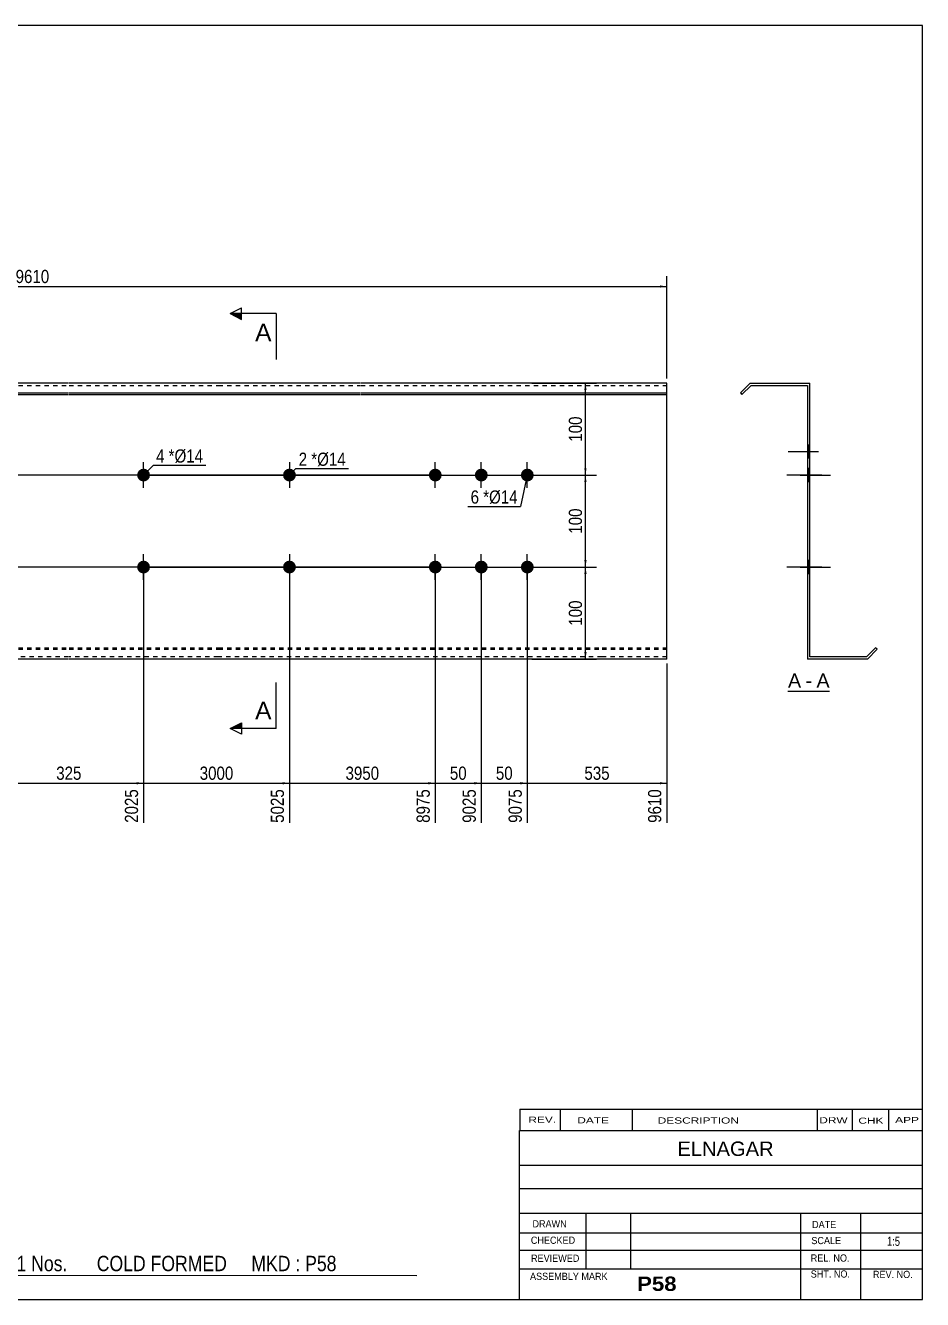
# Model space of a CAD drawing. Header units: millimetres. Extents: x -71 to 331, y -169 to 108.
# Drawn here: x 136.3 to 331.2, y -169.2 to 107.8 of the extents above; entities that cross this region are included whole.
import ezdxf

# ---------------------------------------------------------------- set-up
doc = ezdxf.new("R2010")
doc.units = ezdxf.units.MM
doc.linetypes.add('DXK_LINE_DOT1', pattern=[1.8814, 0.9407, -0.9407])
doc.styles.add('Arial', font='ARIAL.TTF', dxfattribs={"height": 0.2})
doc.styles.add('Arial Bold', font='ARIALBD.TTF', dxfattribs={"height": 0.2})
doc.styles.add('Arial Narrow', font='ARIALN.TTF', dxfattribs={"height": 0.2})

# ---------------------------------------------------------------- blocks, each defined once
blk = doc.blocks.new('Unknown-629085438-1816')
at = {"color": 5, "linetype": 'Continuous'}
for p, q in [((331.25, 107.75), (-68.75, 107.75)), ((-68.75, 107.75), (-68.75, -169.25)), ((331.25, -169.25), (331.25, 107.75)), ((-68.75, -169.25), (331.25, -169.25))]:
    blk.add_line(p, q, dxfattribs=at)
at = {"color": 174, "linetype": 'Continuous', "style": 'Arial'}
blk.add_text('Tekla structures', height=1.9102, rotation=90, dxfattribs=at).set_placement((-69.25, -168.75))
blk = doc.blocks.new('Unknown-629085438-12 - 1232')
at = {"color": 7, "linetype": 'Continuous'}
blk.add_line((302.02, -36.95), (311.05, -36.95), dxfattribs=at)
at = {"color": 0, "linetype": 'Continuous'}
blk.add_wipeout([(304.87, -36.2), (304.87, -33), (302.02, -33), (302.02, -36.2)], dxfattribs=at)
blk.add_wipeout([(307.25, -36.2), (307.25, -33), (305.83, -33), (305.83, -36.2)], dxfattribs=at)
at = {"color": 96, "linetype": 'Continuous', "style": 'Arial'}
blk.add_text('A', height=3.06, dxfattribs=at).set_placement((302.02, -36.2))
at = {"color": 0, "linetype": 'Continuous'}
blk.add_wipeout([(311.05, -36.2), (311.05, -33), (308.21, -33), (308.21, -36.2)], dxfattribs=at)
at = {"color": 96, "linetype": 'Continuous', "style": 'Arial'}
for s, p in [('A', (308.21, -36.2)), ('-', (305.83, -36.2))]:
    blk.add_text(s, height=3.06, dxfattribs=at).set_placement(p)
blk = doc.blocks.new('Part-629085438-1218 - 1203')
at = {"color": 2, "linetype": 'Continuous'}
for p, q in [((21.19, 30), (0, 30)), ((0, 30), (0, -30)), ((0, 27.88), (21.19, 27.88)), ((52.09, 30), (21.29, 30)), ((21.29, 27.88), (52.09, 27.88)), ((104.58, 30), (52.19, 30)), ((52.19, 27.88), (104.58, 27.88)), ((145.69, 30), (104.68, 30)), ((104.68, 27.88), (145.69, 27.88)), ((178.18, 30), (145.79, 30)), ((145.79, 27.88), (178.18, 27.88)), ((209.08, 30), (178.28, 30)), ((178.28, 27.88), (209.08, 27.88)), ((261.57, 30), (209.18, 30)), ((209.18, 27.88), (261.57, 27.88)), ((275.67, 30), (261.67, 30)), ((261.67, 27.88), (275.67, 27.88)), ((275.67, -30), (275.67, 30)), ((0, 27.53), (21.19, 27.53)), ((21.29, 27.53), (52.09, 27.53)), ((52.19, 27.53), (104.58, 27.53)), ((104.68, 27.53), (145.69, 27.53)), ((145.79, 27.53), (178.18, 27.53)), ((178.28, 27.53), (209.08, 27.53)), ((209.18, 27.53), (261.57, 27.53)), ((261.67, 27.53), (275.67, 27.53)), ((21.19, -30), (0, -30)), ((52.09, -30), (21.29, -30)), ((104.58, -30), (52.19, -30)), ((145.69, -30), (104.68, -30)), ((178.18, -30), (145.79, -30)), ((209.08, -30), (178.28, -30)), ((261.57, -30), (209.18, -30)), ((275.67, -30), (261.67, -30))]:
    blk.add_line(p, q, dxfattribs=at)
at = {"color": 7, "linetype": 'DXK_LINE_DOT1'}
for p, q in [((0, 29.5), (21.19, 29.5)), ((21.29, 29.5), (52.09, 29.5)), ((52.19, 29.5), (104.58, 29.5)), ((104.68, 29.5), (145.69, 29.5)), ((145.79, 29.5), (178.18, 29.5)), ((178.28, 29.5), (209.08, 29.5)), ((209.18, 29.5), (261.57, 29.5)), ((261.67, 29.5), (275.67, 29.5)), ((0, -27.53), (21.19, -27.53)), ((21.29, -27.53), (52.09, -27.53)), ((52.19, -27.53), (104.58, -27.53)), ((104.68, -27.53), (145.69, -27.53)), ((145.79, -27.53), (178.18, -27.53)), ((178.28, -27.53), (209.08, -27.53)), ((209.18, -27.53), (261.57, -27.53)), ((261.67, -27.53), (275.67, -27.53)), ((0, -27.88), (21.19, -27.88)), ((21.19, -29.5), (0, -29.5)), ((21.29, -27.88), (52.09, -27.88)), ((52.09, -29.5), (21.29, -29.5)), ((52.19, -27.88), (104.58, -27.88)), ((104.58, -29.5), (52.19, -29.5)), ((104.68, -27.88), (145.69, -27.88)), ((145.69, -29.5), (104.68, -29.5)), ((145.79, -27.88), (178.18, -27.88)), ((178.18, -29.5), (145.79, -29.5)), ((178.28, -27.88), (209.08, -27.88)), ((209.08, -29.5), (178.28, -29.5)), ((209.18, -27.88), (261.57, -27.88)), ((261.57, -29.5), (209.18, -29.5)), ((261.67, -27.88), (275.67, -27.88)), ((275.67, -29.5), (261.67, -29.5))]:
    blk.add_line(p, q, dxfattribs=at)
blk = doc.blocks.new('Bolt-629085438-1220 - 1203')
at = {"linetype": 'Continuous'}
for points in [[(195.08, 10, -1), (192.28, 10, -1)], [(195.08, -10, -1), (192.28, -10, -1)]]:
    blk.add_hatch(color=3, dxfattribs=at).paths.add_polyline_path(points)
at = {"color": 3, "linetype": 'Continuous'}
for p, q in [((193.68, 12.8), (193.68, 7.2)), ((196.48, 10), (190.88, 10)), ((193.68, -7.2), (193.68, -12.8)), ((196.48, -10), (190.88, -10))]:
    blk.add_line(p, q, dxfattribs=at)
blk = doc.blocks.new('Bolt-629085438-1225 - 1203')
at = {"linetype": 'Continuous'}
for points in [[(3.6, 10, -1), (6.4, 10, -1)], [(160.58, 10, -1), (163.38, 10, -1)]]:
    blk.add_hatch(color=3, dxfattribs=at).paths.add_polyline_path(points)
at = {"color": 3, "linetype": 'Continuous'}
for p, q in [((5, 7.2), (5, 12.8)), ((161.98, 7.2), (161.98, 12.8)), ((7.8, 10), (2.2, 10)), ((164.78, 10), (159.18, 10))]:
    blk.add_line(p, q, dxfattribs=at)
blk = doc.blocks.new('Bolt-629085438-1226 - 1203')
at = {"linetype": 'Continuous'}
for points in [[(3.6, -10, -1), (6.4, -10, -1)], [(160.58, -10, -1), (163.38, -10, -1)]]:
    blk.add_hatch(color=3, dxfattribs=at).paths.add_polyline_path(points)
at = {"color": 3, "linetype": 'Continuous'}
for p, q in [((5, -12.8), (5, -7.2)), ((161.98, -12.8), (161.98, -7.2)), ((7.8, -10), (2.2, -10)), ((164.78, -10), (159.18, -10))]:
    blk.add_line(p, q, dxfattribs=at)
blk = doc.blocks.new('Bolt-629085438-1227 - 1203')
at = {"linetype": 'Continuous'}
for points in [[(223.97, 10, -1), (226.77, 10, -1)], [(233.97, 10, -1), (236.77, 10, -1)], [(243.97, 10, -1), (246.77, 10, -1)], [(223.97, -10, -1), (226.77, -10, -1)], [(233.97, -10, -1), (236.77, -10, -1)], [(243.97, -10, -1), (246.77, -10, -1)]]:
    blk.add_hatch(color=3, dxfattribs=at).paths.add_polyline_path(points)
at = {"color": 3, "linetype": 'Continuous'}
for p, q in [((225.37, 7.2), (225.37, 12.8)), ((235.37, 7.2), (235.37, 12.8)), ((245.37, 7.2), (245.37, 12.8)), ((222.57, 10), (228.17, 10)), ((232.57, 10), (238.17, 10)), ((242.57, 10), (248.17, 10)), ((225.37, -12.8), (225.37, -7.2)), ((235.37, -12.8), (235.37, -7.2)), ((245.37, -12.8), (245.37, -7.2)), ((222.57, -10), (228.17, -10)), ((232.57, -10), (238.17, -10)), ((242.57, -10), (248.17, -10))]:
    blk.add_line(p, q, dxfattribs=at)
blk = doc.blocks.new('Bolt-629085438-1240 - 1232')
at = {"linetype": 'Continuous'}
blk.add_hatch(color=3, dxfattribs=at).paths.add_polyline_path([(306.79, -11.4), (306.79, -8.6), (306.29, -8.6), (306.29, -11.4)])
at = {"color": 3, "linetype": 'Continuous'}
for p, q in [((306.79, -8.6), (306.29, -8.6)), ((308.39, -10), (306.29, -10)), ((306.79, -11.4), (306.29, -11.4))]:
    blk.add_line(p, q, dxfattribs=at)
blk = doc.blocks.new('Part-629085438-1234 - 1232')
at = {"color": 2, "linetype": 'Continuous'}
for p, q in [((293.79, 30), (291.67, 27.88)), ((291.67, 27.88), (292.02, 27.53)), ((293.99, 29.5), (292.02, 27.53)), ((293.79, 30), (306.79, 30)), ((293.99, 29.5), (306.29, 29.5)), ((306.29, 29.5), (306.29, -30)), ((306.79, -29.5), (306.79, 30)), ((319.08, -29.5), (321.06, -27.53)), ((321.41, -27.88), (321.06, -27.53)), ((319.29, -30), (306.29, -30)), ((319.08, -29.5), (306.79, -29.5)), ((319.29, -30), (321.41, -27.88))]:
    blk.add_line(p, q, dxfattribs=at)
blk = doc.blocks.new('Bolt-629085438-1235 - 1232')
at = {"linetype": 'Continuous'}
for points in [[(306.29, 11.4), (306.29, 8.6), (306.79, 8.6), (306.79, 11.4)], [(306.29, 11.4), (306.29, 8.6), (306.79, 8.6), (306.79, 11.4)], [(306.29, 11.4), (306.29, 8.6), (306.79, 8.6), (306.79, 11.4)], [(306.29, -8.6), (306.29, -11.4), (306.79, -11.4), (306.79, -8.6)], [(306.29, -8.6), (306.29, -11.4), (306.79, -11.4), (306.79, -8.6)], [(306.29, -8.6), (306.29, -11.4), (306.79, -11.4), (306.79, -8.6)]]:
    blk.add_hatch(color=3, dxfattribs=at).paths.add_polyline_path(points)
at = {"color": 3, "linetype": 'Continuous'}
for p, q in [((306.79, 11.4), (306.29, 11.4)), ((306.79, 11.4), (306.29, 11.4)), ((306.79, 11.4), (306.29, 11.4)), ((309.39, 10), (301.79, 10)), ((309.39, 10), (301.79, 10)), ((309.39, 10), (301.79, 10)), ((306.79, 8.6), (306.29, 8.6)), ((306.79, 8.6), (306.29, 8.6)), ((306.79, 8.6), (306.29, 8.6)), ((309.39, -10), (301.79, -10)), ((309.39, -10), (301.79, -10)), ((309.39, -10), (301.79, -10)), ((306.79, -8.6), (306.29, -8.6)), ((306.79, -8.6), (306.29, -8.6)), ((306.79, -8.6), (306.29, -8.6)), ((306.79, -11.4), (306.29, -11.4)), ((306.79, -11.4), (306.29, -11.4)), ((306.79, -11.4), (306.29, -11.4))]:
    blk.add_line(p, q, dxfattribs=at)
blk = doc.blocks.new('Bolt-629085438-1236 - 1232')
at = {"linetype": 'Continuous'}
for points in [[(306.79, 8.6), (306.79, 11.4), (306.29, 11.4), (306.29, 8.6)], [(306.79, -11.4), (306.79, -8.6), (306.29, -8.6), (306.29, -11.4)]]:
    blk.add_hatch(color=3, dxfattribs=at).paths.add_polyline_path(points)
at = {"color": 3, "linetype": 'Continuous'}
for p, q in [((306.79, 11.4), (306.29, 11.4)), ((306.79, 10), (302.29, 10)), ((306.79, 8.6), (306.29, 8.6)), ((306.79, -10), (302.29, -10)), ((306.79, -8.6), (306.29, -8.6)), ((306.79, -11.4), (306.29, -11.4))]:
    blk.add_line(p, q, dxfattribs=at)
blk = doc.blocks.new('Bolt-629085438-1237 - 1232')
at = {"linetype": 'Continuous'}
blk.add_hatch(color=3, dxfattribs=at).paths.add_polyline_path([(306.79, -11.4), (306.79, -8.6), (306.29, -8.6), (306.29, -11.4)])
at = {"color": 3, "linetype": 'Continuous'}
for p, q in [((306.79, -8.6), (306.29, -8.6)), ((308.39, -10), (306.29, -10)), ((306.79, -11.4), (306.29, -11.4))]:
    blk.add_line(p, q, dxfattribs=at)
blk = doc.blocks.new('Bolt-629085438-1238 - 1232')
at = {"linetype": 'Continuous'}
blk.add_hatch(color=3, dxfattribs=at).paths.add_polyline_path([(306.29, 16.47), (306.29, 13.67), (306.79, 13.67), (306.79, 16.47)])
at = {"color": 3, "linetype": 'Continuous'}
for p, q in [((308.64, 15.07), (302.04, 15.07)), ((306.79, 16.47), (306.29, 16.47)), ((306.79, 13.67), (306.29, 13.67))]:
    blk.add_line(p, q, dxfattribs=at)
blk = doc.blocks.new('Bolt-629085438-1239 - 1232')
at = {"linetype": 'Continuous'}
blk.add_hatch(color=3, dxfattribs=at).paths.add_polyline_path([(306.29, 11.4), (306.29, 8.6), (306.79, 8.6), (306.79, 11.4)])
at = {"color": 3, "linetype": 'Continuous'}
for p, q in [((306.79, 11.4), (306.29, 11.4)), ((308.64, 10), (302.04, 10)), ((306.79, 8.6), (306.29, 8.6))]:
    blk.add_line(p, q, dxfattribs=at)
blk = doc.blocks.new('Bolt-629085438-1241 - 1232')
at = {"linetype": 'Continuous'}
blk.add_hatch(color=3, dxfattribs=at).paths.add_polyline_path([(306.29, 11.4), (306.29, 8.6), (306.79, 8.6), (306.79, 11.4)])
blk.add_hatch(color=3, dxfattribs=at).paths.add_polyline_path([(306.29, 11.4), (306.29, 8.6), (306.79, 8.6), (306.79, 11.4)])
at = {"color": 3, "linetype": 'Continuous'}
for p, q in [((306.29, 11.4), (306.79, 11.4)), ((306.29, 11.4), (306.79, 11.4)), ((304.69, 10), (311.29, 10)), ((304.69, 10), (311.29, 10)), ((306.29, 8.6), (306.79, 8.6)), ((306.29, 8.6), (306.79, 8.6))]:
    blk.add_line(p, q, dxfattribs=at)
blk = doc.blocks.new('Bolt-629085438-1242 - 1232')
at = {"linetype": 'Continuous'}
blk.add_hatch(color=3, dxfattribs=at).paths.add_polyline_path([(306.29, -8.6), (306.29, -11.4), (306.79, -11.4), (306.79, -8.6)])
blk.add_hatch(color=3, dxfattribs=at).paths.add_polyline_path([(306.29, -8.6), (306.29, -11.4), (306.79, -11.4), (306.79, -8.6)])
at = {"color": 3, "linetype": 'Continuous'}
for p, q in [((304.69, -10), (311.29, -10)), ((304.69, -10), (311.29, -10)), ((306.29, -8.6), (306.79, -8.6)), ((306.29, -8.6), (306.79, -8.6)), ((306.29, -11.4), (306.79, -11.4)), ((306.29, -11.4), (306.79, -11.4))]:
    blk.add_line(p, q, dxfattribs=at)
blk = doc.blocks.new('Bolt-629085438-1243 - 1232')
at = {"linetype": 'Continuous'}
for points in [[(306.29, 11.4), (306.29, 8.6), (306.79, 8.6), (306.79, 11.4)], [(306.29, 11.4), (306.29, 8.6), (306.79, 8.6), (306.79, 11.4)], [(306.29, 11.4), (306.29, 8.6), (306.79, 8.6), (306.79, 11.4)], [(306.29, -8.6), (306.29, -11.4), (306.79, -11.4), (306.79, -8.6)], [(306.29, -8.6), (306.29, -11.4), (306.79, -11.4), (306.79, -8.6)], [(306.29, -8.6), (306.29, -11.4), (306.79, -11.4), (306.79, -8.6)]]:
    blk.add_hatch(color=3, dxfattribs=at).paths.add_polyline_path(points)
at = {"color": 3, "linetype": 'Continuous'}
for p, q in [((306.79, 11.4), (306.29, 11.4)), ((306.79, 11.4), (306.29, 11.4)), ((306.79, 11.4), (306.29, 11.4)), ((309.39, 10), (301.79, 10)), ((309.39, 10), (301.79, 10)), ((309.39, 10), (301.79, 10)), ((306.79, 8.6), (306.29, 8.6)), ((306.79, 8.6), (306.29, 8.6)), ((306.79, 8.6), (306.29, 8.6)), ((309.39, -10), (301.79, -10)), ((309.39, -10), (301.79, -10)), ((309.39, -10), (301.79, -10)), ((306.79, -8.6), (306.29, -8.6)), ((306.79, -8.6), (306.29, -8.6)), ((306.79, -8.6), (306.29, -8.6)), ((306.79, -11.4), (306.29, -11.4)), ((306.79, -11.4), (306.29, -11.4)), ((306.79, -11.4), (306.29, -11.4))]:
    blk.add_line(p, q, dxfattribs=at)
blk = doc.blocks.new('StraightDimension-629085438-1348 - 1203')
at = {"linetype": 'Continuous'}
for points in [[(1.5, 50.75), (0, 51), (1.5, 51.25)], [(274.17, 51.25), (275.67, 51), (274.17, 50.75)]]:
    blk.add_hatch(color=7, dxfattribs=at).paths.add_polyline_path(points)
at = {"color": 7, "linetype": 'Continuous'}
for p, q in [((0, 31), (0, 53.25)), ((275.67, 31), (275.67, 53.25)), ((0, 51), (275.67, 51))]:
    blk.add_line(p, q, dxfattribs=at)
at = {"color": 0}
blk.add_wipeout([(142.09, 51.15), (142.09, 55.35), (133.58, 55.35), (133.58, 51.15)], dxfattribs=at)
at = {"color": 3, "style": 'Arial Narrow'}
blk.add_text('9610', height=2.863, dxfattribs=at).set_placement((134.18, 51.75))
blk = doc.blocks.new('StraightDimension-629085438-1255 - 1203')
at = {"linetype": 'Continuous'}
blk.add_hatch(color=7, dxfattribs=at).paths.add_polyline_path([(274.17, -56.75), (275.67, -57), (274.17, -57.25)])
at = {"color": 7, "linetype": 'Continuous'}
for p, q in [((245.37, -11), (245.37, -65.61)), ((275.67, -31), (275.67, -65.61)), ((245.37, -57), (275.67, -57))]:
    blk.add_line(p, q, dxfattribs=at)
at = {"color": 0}
blk.add_wipeout([(263.86, -56.85), (263.86, -52.65), (257.18, -52.65), (257.18, -56.85)], dxfattribs=at)
at = {"color": 0, "linetype": 'Continuous'}
blk.add_wipeout([(275.07, -57.7), (270.87, -57.7), (270.87, -66.21), (275.07, -66.21)], dxfattribs=at)
at = {"color": 3, "style": 'Arial Narrow'}
blk.add_text('535', height=2.863, dxfattribs=at).set_placement((257.78, -56.25))
at = {"color": 3, "linetype": 'Continuous', "style": 'Arial Narrow'}
blk.add_text('9610', height=2.863, rotation=90.0002, dxfattribs=at).set_placement((274.47, -65.61))
blk = doc.blocks.new('StraightDimension-629085438-1256 - 1203')
at = {"linetype": 'Continuous'}
blk.add_hatch(color=7, dxfattribs=at).paths.add_polyline_path([(243.87, -56.75), (245.37, -57), (243.87, -57.25)])
at = {"color": 7, "linetype": 'Continuous'}
for p, q in [((235.37, -11), (235.37, -65.61)), ((245.37, -11), (245.37, -65.61)), ((235.37, -57), (245.37, -57))]:
    blk.add_line(p, q, dxfattribs=at)
at = {"color": 0}
blk.add_wipeout([(242.8, -56.85), (242.8, -52.65), (237.94, -52.65), (237.94, -56.85)], dxfattribs=at)
at = {"color": 3, "style": 'Arial Narrow'}
blk.add_text('50', height=2.863, dxfattribs=at).set_placement((238.54, -56.25))
at = {"color": 0, "linetype": 'Continuous'}
blk.add_wipeout([(244.77, -57.7), (240.57, -57.7), (240.57, -66.21), (244.77, -66.21)], dxfattribs=at)
at = {"color": 3, "linetype": 'Continuous', "style": 'Arial Narrow'}
blk.add_text('9075', height=2.863, rotation=90.0002, dxfattribs=at).set_placement((244.17, -65.61))
blk = doc.blocks.new('StraightDimension-629085438-1257 - 1203')
at = {"linetype": 'Continuous'}
blk.add_hatch(color=7, dxfattribs=at).paths.add_polyline_path([(233.87, -56.75), (235.37, -57), (233.87, -57.25)])
at = {"color": 7, "linetype": 'Continuous'}
for p, q in [((225.37, -11), (225.37, -65.61)), ((235.37, -11), (235.37, -65.61)), ((225.37, -57), (235.37, -57))]:
    blk.add_line(p, q, dxfattribs=at)
at = {"color": 0}
blk.add_wipeout([(232.8, -56.85), (232.8, -52.65), (227.94, -52.65), (227.94, -56.85)], dxfattribs=at)
at = {"color": 3, "style": 'Arial Narrow'}
blk.add_text('50', height=2.863, dxfattribs=at).set_placement((228.54, -56.25))
at = {"color": 0, "linetype": 'Continuous'}
blk.add_wipeout([(234.77, -57.7), (230.57, -57.7), (230.57, -66.21), (234.77, -66.21)], dxfattribs=at)
at = {"color": 3, "linetype": 'Continuous', "style": 'Arial Narrow'}
blk.add_text('9025', height=2.863, rotation=90.0002, dxfattribs=at).set_placement((234.17, -65.61))
blk = doc.blocks.new('StraightDimension-629085438-1258 - 1203')
at = {"linetype": 'Continuous'}
blk.add_hatch(color=7, dxfattribs=at).paths.add_polyline_path([(223.87, -56.75), (225.37, -57), (223.87, -57.25)])
at = {"color": 7, "linetype": 'Continuous'}
for p, q in [((193.68, -11), (193.68, -65.61)), ((225.37, -11), (225.37, -65.61)), ((193.68, -57), (225.37, -57))]:
    blk.add_line(p, q, dxfattribs=at)
at = {"color": 0}
blk.add_wipeout([(213.78, -56.85), (213.78, -52.65), (205.27, -52.65), (205.27, -56.85)], dxfattribs=at)
at = {"color": 0, "linetype": 'Continuous'}
blk.add_wipeout([(224.77, -57.7), (220.57, -57.7), (220.57, -66.21), (224.77, -66.21)], dxfattribs=at)
at = {"color": 3, "style": 'Arial Narrow'}
blk.add_text('3950', height=2.863, dxfattribs=at).set_placement((205.87, -56.25))
at = {"color": 3, "linetype": 'Continuous', "style": 'Arial Narrow'}
blk.add_text('8975', height=2.863, rotation=90.0002, dxfattribs=at).set_placement((224.17, -65.61))
blk = doc.blocks.new('StraightDimension-629085438-1259 - 1203')
at = {"linetype": 'Continuous'}
blk.add_hatch(color=7, dxfattribs=at).paths.add_polyline_path([(192.18, -56.75), (193.68, -57), (192.18, -57.25)])
at = {"color": 7, "linetype": 'Continuous'}
for p, q in [((161.98, -11), (161.98, -65.61)), ((193.68, -11), (193.68, -65.61)), ((161.98, -57), (193.68, -57))]:
    blk.add_line(p, q, dxfattribs=at)
at = {"color": 0}
blk.add_wipeout([(182.09, -56.85), (182.09, -52.65), (173.58, -52.65), (173.58, -56.85)], dxfattribs=at)
at = {"color": 0, "linetype": 'Continuous'}
blk.add_wipeout([(193.08, -57.7), (188.88, -57.7), (188.88, -66.21), (193.08, -66.21)], dxfattribs=at)
at = {"color": 3, "style": 'Arial Narrow'}
blk.add_text('3000', height=2.863, dxfattribs=at).set_placement((174.18, -56.25))
at = {"color": 3, "linetype": 'Continuous', "style": 'Arial Narrow'}
blk.add_text('5025', height=2.863, rotation=90.0002, dxfattribs=at).set_placement((192.48, -65.61))
blk = doc.blocks.new('StraightDimension-629085438-1260 - 1203')
at = {"linetype": 'Continuous'}
blk.add_hatch(color=7, dxfattribs=at).paths.add_polyline_path([(160.48, -56.75), (161.98, -57), (160.48, -57.25)])
at = {"color": 7, "linetype": 'Continuous'}
for p, q in [((129.5, -11), (129.5, -65.61)), ((161.98, -11), (161.98, -65.61)), ((129.5, -57), (161.98, -57))]:
    blk.add_line(p, q, dxfattribs=at)
at = {"color": 0}
blk.add_wipeout([(149.08, -56.85), (149.08, -52.65), (142.4, -52.65), (142.4, -56.85)], dxfattribs=at)
at = {"color": 0, "linetype": 'Continuous'}
blk.add_wipeout([(161.38, -57.7), (157.18, -57.7), (157.18, -66.21), (161.38, -66.21)], dxfattribs=at)
at = {"color": 3, "style": 'Arial Narrow'}
blk.add_text('325', height=2.863, dxfattribs=at).set_placement((143, -56.25))
at = {"color": 3, "linetype": 'Continuous', "style": 'Arial Narrow'}
blk.add_text('2025', height=2.863, rotation=90.0002, dxfattribs=at).set_placement((160.78, -65.61))
blk = doc.blocks.new('StraightDimension-629085438-1333 - 1203')
at = {"linetype": 'Continuous'}
for points in [[(257.75, 8.5), (258, 10), (258.25, 8.5)], [(258.25, -8.5), (258, -10), (257.75, -8.5)]]:
    blk.add_hatch(color=7, dxfattribs=at).paths.add_polyline_path(points)
at = {"color": 7, "linetype": 'Continuous'}
for p, q in [((162.98, 10), (260.4, 10)), ((258, -10), (258, 10)), ((162.98, -10), (260.4, -10))]:
    blk.add_line(p, q, dxfattribs=at)
at = {"color": 0}
blk.add_wipeout([(257.85, 3.34), (253.65, 3.34), (253.65, -3.34), (257.85, -3.34)], dxfattribs=at)
at = {"color": 3, "style": 'Arial Narrow'}
blk.add_text('100', height=2.863, rotation=90.0002, dxfattribs=at).set_placement((257.25, -2.74))
blk = doc.blocks.new('StraightDimension-629085438-1332 - 1203')
at = {"linetype": 'Continuous'}
for points in [[(257.75, 28.5), (258, 30), (258.25, 28.5)], [(258.25, 11.5), (258, 10), (257.75, 11.5)]]:
    blk.add_hatch(color=7, dxfattribs=at).paths.add_polyline_path(points)
at = {"color": 7, "linetype": 'Continuous'}
for p, q in [((246.37, 30), (260.4, 30)), ((258, 10), (258, 30)), ((162.98, 10), (260.4, 10))]:
    blk.add_line(p, q, dxfattribs=at)
at = {"color": 0}
blk.add_wipeout([(257.85, 23.34), (253.65, 23.34), (253.65, 16.66), (257.85, 16.66)], dxfattribs=at)
at = {"color": 3, "style": 'Arial Narrow'}
blk.add_text('100', height=2.863, rotation=90.0002, dxfattribs=at).set_placement((257.25, 17.26))
blk = doc.blocks.new('StraightDimension-629085438-1315 - 1203')
at = {"linetype": 'Continuous'}
for points in [[(-12.25, 13.57), (-12, 15.07), (-11.75, 13.57)], [(-11.75, 11.5), (-12, 10), (-12.25, 11.5)]]:
    blk.add_hatch(color=7, dxfattribs=at).paths.add_polyline_path(points)
at = {"color": 7, "linetype": 'Continuous'}
for p, q in [((119.88, 15.07), (-14.25, 15.07)), ((-12, 10), (-12, 15.07)), ((224.37, 10), (-14.25, 10))]:
    blk.add_line(p, q, dxfattribs=at)
at = {"color": 0}
blk.add_wipeout([(-12.15, 14.96), (-16.35, 14.96), (-16.35, 10.11), (-12.15, 10.11)], dxfattribs=at)
at = {"color": 3, "style": 'Arial Narrow'}
blk.add_text('25', height=2.863, rotation=90.0002, dxfattribs=at).set_placement((-12.75, 10.71))
blk = doc.blocks.new('StraightDimension-629085438-1316 - 1203')
at = {"linetype": 'Continuous'}
for points in [[(-12.25, 8.5), (-12, 10), (-11.75, 8.5)], [(-11.75, -8.5), (-12, -10), (-12.25, -8.5)]]:
    blk.add_hatch(color=7, dxfattribs=at).paths.add_polyline_path(points)
at = {"color": 7, "linetype": 'Continuous'}
for p, q in [((224.37, 10), (-14.25, 10)), ((-12, -10), (-12, 10)), ((224.37, -10), (-14.25, -10))]:
    blk.add_line(p, q, dxfattribs=at)
at = {"color": 0}
blk.add_wipeout([(-12.15, 3.34), (-16.35, 3.34), (-16.35, -3.34), (-12.15, -3.34)], dxfattribs=at)
at = {"color": 3, "style": 'Arial Narrow'}
blk.add_text('100', height=2.863, rotation=90.0002, dxfattribs=at).set_placement((-12.75, -2.74))
blk = doc.blocks.new('StraightDimension-629085438-1317 - 1203')
at = {"linetype": 'Continuous'}
for points in [[(-12.25, -11.5), (-12, -10), (-11.75, -11.5)], [(-11.75, -28.5), (-12, -30), (-12.25, -28.5)]]:
    blk.add_hatch(color=7, dxfattribs=at).paths.add_polyline_path(points)
at = {"color": 7, "linetype": 'Continuous'}
for p, q in [((224.37, -10), (-14.25, -10)), ((-12, -30), (-12, -10)), ((-1, -30), (-14.25, -30))]:
    blk.add_line(p, q, dxfattribs=at)
at = {"color": 0}
blk.add_wipeout([(-12.15, -16.66), (-16.35, -16.66), (-16.35, -23.34), (-12.15, -23.34)], dxfattribs=at)
at = {"color": 3, "style": 'Arial Narrow'}
blk.add_text('100', height=2.863, rotation=90.0002, dxfattribs=at).set_placement((-12.75, -22.74))
blk = doc.blocks.new('StraightDimension-629085438-1334 - 1203')
at = {"linetype": 'Continuous'}
for points in [[(257.75, -11.5), (258, -10), (258.25, -11.5)], [(258.25, -28.5), (258, -30), (257.75, -28.5)]]:
    blk.add_hatch(color=7, dxfattribs=at).paths.add_polyline_path(points)
at = {"color": 7, "linetype": 'Continuous'}
for p, q in [((162.98, -10), (260.4, -10)), ((258, -30), (258, -10)), ((246.37, -30), (260.4, -30))]:
    blk.add_line(p, q, dxfattribs=at)
at = {"color": 0}
blk.add_wipeout([(257.85, -16.66), (253.65, -16.66), (253.65, -23.34), (257.85, -23.34)], dxfattribs=at)
at = {"color": 3, "style": 'Arial Narrow'}
blk.add_text('100', height=2.863, rotation=90.0002, dxfattribs=at).set_placement((257.25, -22.74))
blk = doc.blocks.new('CBS_CALLOFF-629085438-1844')
at = {"color": 7, "linetype": 'Continuous'}
blk.add_line((105.13, -163.98), (221.36, -164), dxfattribs=at)
at = {"color": 3, "linetype": 'Continuous', "style": 'Arial Narrow'}
blk.add_text('QTY= 1 Nos.      COLD FORMED     MKD : P58', height=3.3405, dxfattribs=at).set_placement((123.2, -163.09))
blk = doc.blocks.new('CBS_NAME_BLOG-629085438-1845')
at = {"color": 7, "linetype": 'Continuous'}
for p, q in [((243.66, -132.5), (331.18, -132.5)), ((243.66, -169.21), (243.66, -132.5)), ((243.66, -140.04), (331.18, -140.04)), ((243.73, -145.09), (331.25, -145.09)), ((243.66, -150.46), (331.18, -150.46)), ((258.18, -162.57), (258.18, -150.47)), ((267.87, -162.54), (267.87, -150.47)), ((304.78, -169.21), (304.78, -150.48)), ((317.83, -169.21), (317.83, -150.47)), ((243.67, -154.76), (331.25, -154.74)), ((243.66, -158.51), (331.18, -158.51)), ((243.66, -162.55), (331.18, -162.55)), ((243.66, -169.25), (331.25, -169.25))]:
    blk.add_line(p, q, dxfattribs=at)
at = {"color": 3, "linetype": 'Continuous', "style": 'Arial'}
blk.add_text('ELNAGAR', height=3.133, dxfattribs=at).set_placement((277.98, -138.03))
at = {"color": 3, "linetype": 'Continuous'}
for s, height, style, width, p in [('DRAWN', 1.566, 'Arial', 0.9, (246.49, -153.57)), ('DATE', 1.566, 'Arial', 0.9, (307.25, -153.73)), ('CHECKED', 1.566, 'Arial', 0.9, (246.14, -157.14)), ('SCALE', 1.566, 'Arial', 0.9, (307.1, -157.21)), ('1:5', 1.957, 'Arial Narrow', 0.9, (323.55, -157.57)), ('REVIEWED', 1.566, 'Arial', 0.9, (246.18, -161.06)), ('REL. NO.', 1.566, 'Arial', 0.9, (306.96, -161.01)), ('ASSEMBLY MARK', 1.5663, 'Arial', 0.9, (245.96, -164.99)), ('SHT. NO.', 1.566, 'Arial', 0.9, (306.96, -164.48)), ('REV. NO.', 1.566, 'Arial', 0.9, (320.48, -164.57)), ('P58', 3.131, 'Arial Bold', 1.1, (269.24, -167.39))]:
    blk.add_text(s, height=height, dxfattribs=dict(at, style=style, width=width)).set_placement(p)
blk = doc.blocks.new('CBS_REVISION-629085438-1846')
at = {"color": 7, "linetype": 'Continuous'}
for p, q in [((243.74, -127.87), (331.24, -127.87)), ((243.74, -127.87), (243.74, -132.5)), ((252.54, -127.87), (252.54, -132.5)), ((268.13, -127.87), (268.13, -132.44)), ((308.39, -127.87), (308.39, -132.5)), ((315.93, -127.87), (315.93, -132.5)), ((323.88, -127.87), (323.88, -132.5)), ((243.74, -132.5), (331.24, -132.5))]:
    blk.add_line(p, q, dxfattribs=at)
at = {"color": 7, "style": 'Arial Narrow', "width": 1.7}
for s, height, p in [('REV.', 1.326, (245.6, -130.82)), ('DATE', 1.326, (256.23, -130.94)), ('DESCRIPTION', 1.3257, (273.71, -130.99)), ('DRW', 1.326, (308.82, -130.93)), ('CHK', 1.326, (317.31, -131.02)), ('APP', 1.326, (325.31, -130.87))]:
    blk.add_text(s, height=height, dxfattribs=at).set_placement(p)
blk = doc.blocks.new('SectionMark-629085438-1253 - 1203')
at = {"linetype": 'Continuous'}
for points in [[(183.27, 45.1), (183.27, 43.85), (180.77, 45.1)], [(183.27, -43.85), (183.27, -45.1), (180.77, -45.1)]]:
    blk.add_hatch(color=30, dxfattribs=at).paths.add_polyline_path(points)
at = {"color": 30, "linetype": 'Continuous'}
for p, q in [((180.77, 45.1), (183.27, 46.35)), ((190.77, 45.1), (180.77, 45.1)), ((180.77, 45.1), (183.27, 43.85)), ((183.27, 43.85), (183.27, 46.35)), ((180.77, -45.1), (183.27, -43.85)), ((183.27, -43.85), (183.27, -46.35)), ((190.77, -45.1), (180.77, -45.1)), ((183.27, -46.35), (180.77, -45.1))]:
    blk.add_line(p, q, dxfattribs=at)
at = {"color": 0, "linetype": 'Continuous'}
for points in [[(189.77, 39.1), (189.77, 43.1), (186.22, 43.1), (186.22, 39.1)], [(189.77, -43.1), (189.77, -39.1), (186.22, -39.1), (186.22, -43.1)]]:
    blk.add_wipeout(points, dxfattribs=at)
at = {"color": 30, "linetype": 'Continuous'}
for p, q in [((190.77, 45.1), (190.77, 35.1)), ((190.77, -45.1), (190.77, -35.1))]:
    blk.add_line(p, q, dxfattribs=at)
at = {"color": 96, "linetype": 'Continuous', "style": 'Arial'}
for p in [(186.22, 39.1), (186.22, -43.1)]:
    blk.add_text('A', height=3.82, dxfattribs=at).set_placement(p)
blk = doc.blocks.new('MarkSet-629085438-1366 - 1203')
at = {"color": 0}
blk.add_wipeout([(166.53, 12.72), (166.53, 15.72), (164.71, 15.72), (164.71, 12.72)], dxfattribs=at)
blk.add_wipeout([(166.53, 12.72), (166.53, 15.72), (164.71, 15.72), (164.71, 12.72)], dxfattribs=at)
at = {"color": 7, "linetype": 'Continuous'}
blk.add_line((161.98, 10), (164.11, 12.12), dxfattribs=at)
at = {"color": 0}
blk.add_wipeout([(168.71, 12.72), (168.71, 15.72), (167.43, 15.72), (167.43, 12.72)], dxfattribs=at)
blk.add_wipeout([(168.71, 12.72), (168.71, 15.72), (167.43, 15.72), (167.43, 12.72)], dxfattribs=at)
at = {"color": 3, "style": 'Arial Narrow'}
blk.add_text('4', height=2.86, dxfattribs=at).set_placement((164.71, 12.72))
at = {"color": 0}
blk.add_wipeout([(174.92, 12.72), (174.92, 15.72), (168.71, 15.72), (168.71, 12.72)], dxfattribs=at)
blk.add_wipeout([(174.92, 12.72), (174.92, 15.72), (168.71, 15.72), (168.71, 12.72)], dxfattribs=at)
at = {"color": 7, "linetype": 'Continuous'}
blk.add_line((164.11, 12.12), (175.52, 12.12), dxfattribs=at)
at = {"color": 3, "style": 'Arial Narrow'}
for s, height, p in [('*', 2.86, (167.43, 12.72)), ('Ø14', 2.863, (168.71, 12.72))]:
    blk.add_text(s, height=height, dxfattribs=at).set_placement(p)
blk = doc.blocks.new('Mark-629085438-1370 - 1203')
at = {"color": 0}
blk.add_wipeout([(197.52, 12.01), (197.52, 15.01), (195.69, 15.01), (195.69, 12.01)], dxfattribs=at)
blk.add_wipeout([(197.52, 12.01), (197.52, 15.01), (195.69, 15.01), (195.69, 12.01)], dxfattribs=at)
at = {"color": 7, "linetype": 'Continuous'}
blk.add_line((193.68, 10), (195.09, 11.41), dxfattribs=at)
at = {"color": 0}
blk.add_wipeout([(199.7, 12.01), (199.7, 15.01), (198.42, 15.01), (198.42, 12.01)], dxfattribs=at)
blk.add_wipeout([(199.7, 12.01), (199.7, 15.01), (198.42, 15.01), (198.42, 12.01)], dxfattribs=at)
at = {"color": 3, "style": 'Arial Narrow'}
blk.add_text('2', height=2.86, dxfattribs=at).set_placement((195.69, 12.01))
at = {"color": 0}
blk.add_wipeout([(205.91, 12.01), (205.91, 15.01), (199.7, 15.01), (199.7, 12.01)], dxfattribs=at)
blk.add_wipeout([(205.91, 12.01), (205.91, 15.01), (199.7, 15.01), (199.7, 12.01)], dxfattribs=at)
at = {"color": 7, "linetype": 'Continuous'}
blk.add_line((195.09, 11.41), (206.51, 11.41), dxfattribs=at)
at = {"color": 3, "style": 'Arial Narrow'}
for s, height, p in [('*', 2.86, (198.42, 12.01)), ('Ø14', 2.863, (199.7, 12.01))]:
    blk.add_text(s, height=height, dxfattribs=at).set_placement(p)
blk = doc.blocks.new('Mark-629085438-1372 - 1203')
at = {"color": 0}
blk.add_wipeout([(234.88, 3.8), (234.88, 6.8), (233.05, 6.8), (233.05, 3.8)], dxfattribs=at)
blk.add_wipeout([(234.88, 3.8), (234.88, 6.8), (233.05, 6.8), (233.05, 3.8)], dxfattribs=at)
blk.add_wipeout([(237.06, 3.8), (237.06, 6.8), (235.78, 6.8), (235.78, 3.8)], dxfattribs=at)
blk.add_wipeout([(237.06, 3.8), (237.06, 6.8), (235.78, 6.8), (235.78, 3.8)], dxfattribs=at)
at = {"color": 3, "style": 'Arial Narrow'}
blk.add_text('6', height=2.86, dxfattribs=at).set_placement((233.05, 3.8))
at = {"color": 0}
blk.add_wipeout([(243.27, 3.8), (243.27, 6.8), (237.06, 6.8), (237.06, 3.8)], dxfattribs=at)
blk.add_wipeout([(243.27, 3.8), (243.27, 6.8), (237.06, 6.8), (237.06, 3.8)], dxfattribs=at)
at = {"color": 7, "linetype": 'Continuous'}
for p in [(245.37, 10), (232.45, 3.2)]:
    blk.add_line(p, (243.87, 3.2), dxfattribs=at)
at = {"color": 3, "style": 'Arial Narrow'}
for s, height, p in [('*', 2.86, (235.78, 3.8)), ('Ø14', 2.863, (237.06, 3.8))]:
    blk.add_text(s, height=height, dxfattribs=at).set_placement(p)

msp = doc.modelspace()

# ---------------------------------------------------------------- block references
for name in ['Unknown-629085438-1816', 'Part-629085438-1218 - 1203', 'Part-629085438-1234 - 1232', 'Bolt-629085438-1238 - 1232', 'Bolt-629085438-1225 - 1203', 'Bolt-629085438-1220 - 1203', 'Bolt-629085438-1227 - 1203', 'Bolt-629085438-1235 - 1232', 'Bolt-629085438-1243 - 1232', 'Bolt-629085438-1239 - 1232', 'Bolt-629085438-1236 - 1232', 'Bolt-629085438-1241 - 1232', 'Bolt-629085438-1226 - 1203', 'Bolt-629085438-1242 - 1232', 'Bolt-629085438-1240 - 1232', 'Bolt-629085438-1237 - 1232', 'CBS_REVISION-629085438-1846', 'CBS_NAME_BLOG-629085438-1845', 'CBS_CALLOFF-629085438-1844']:
    msp.add_blockref(name, (0, 0))

# ---------------------------------------------------------------- next in the draw order: block references
for name in ['StraightDimension-629085438-1348 - 1203', 'StraightDimension-629085438-1255 - 1203', 'Unknown-629085438-12 - 1232']:
    msp.add_blockref(name, (0, 0))

# ---------------------------------------------------------------- next in the draw order: block references
msp.add_blockref('StraightDimension-629085438-1256 - 1203', (0, 0))

# ---------------------------------------------------------------- next in the draw order: block references
msp.add_blockref('StraightDimension-629085438-1257 - 1203', (0, 0))

# ---------------------------------------------------------------- next in the draw order: block references
msp.add_blockref('StraightDimension-629085438-1258 - 1203', (0, 0))

# ---------------------------------------------------------------- next in the draw order: block references
msp.add_blockref('StraightDimension-629085438-1259 - 1203', (0, 0))

# ---------------------------------------------------------------- next in the draw order: block references
msp.add_blockref('StraightDimension-629085438-1260 - 1203', (0, 0))

# ---------------------------------------------------------------- next in the draw order: block references
msp.add_blockref('StraightDimension-629085438-1333 - 1203', (0, 0))

# ---------------------------------------------------------------- next in the draw order: block references
msp.add_blockref('StraightDimension-629085438-1332 - 1203', (0, 0))

# ---------------------------------------------------------------- next in the draw order: block references
for name in ['StraightDimension-629085438-1315 - 1203', 'Mark-629085438-1372 - 1203']:
    msp.add_blockref(name, (0, 0))

# ---------------------------------------------------------------- next in the draw order: block references
msp.add_blockref('StraightDimension-629085438-1316 - 1203', (0, 0))

# ---------------------------------------------------------------- next in the draw order: block references
for name in ['MarkSet-629085438-1366 - 1203', 'Mark-629085438-1370 - 1203', 'StraightDimension-629085438-1317 - 1203']:
    msp.add_blockref(name, (0, 0))

# ---------------------------------------------------------------- next in the draw order: block references
msp.add_blockref('StraightDimension-629085438-1334 - 1203', (0, 0))

# ---------------------------------------------------------------- next in the draw order: block references
msp.add_blockref('SectionMark-629085438-1253 - 1203', (0, 0))

doc.saveas('drawing.dxf')
